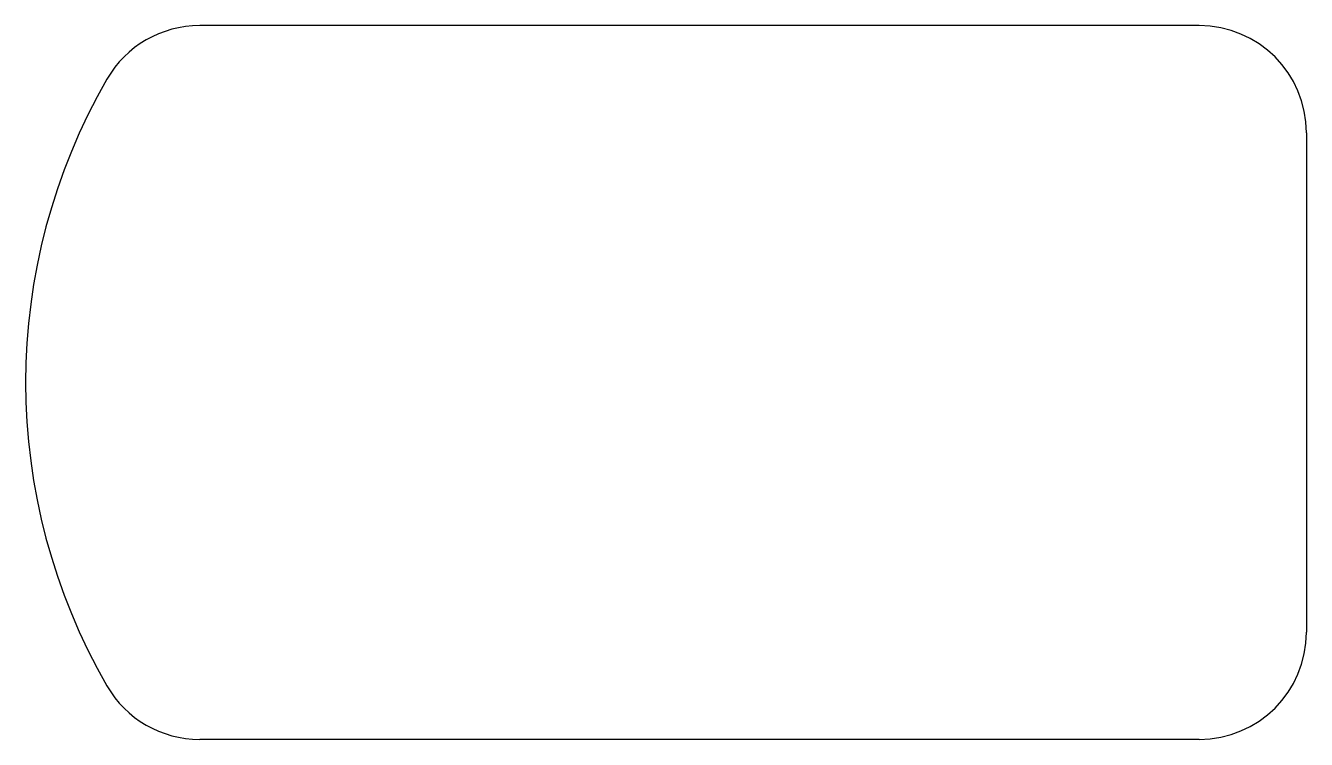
# Model space of a CAD drawing. Header units: millimetres. Extents: x 0 to 71.8, y 0 to 40.
import ezdxf

# ---------------------------------------------------------------- set-up
doc = ezdxf.new("R2010")
doc.units = ezdxf.units.MM

msp = doc.modelspace()

# ---------------------------------------------------------------- linework, layer by layer
at = {"color": 7, "linetype": 'Continuous'}
for p, q in [((65.751, 40), (9.751, 40)), ((71.751, 34), (71.751, 6)), ((65.751, 0), (9.751, 0))]:
    msp.add_line(p, q, dxfattribs=at)
for centre, radius, start, end in [((9.751, 34), 6, 90, 150), ((65.751, 34), 6, 0, 90), ((34, 20), 34, 150, 210), ((65.751, 6), 6, 270, 0), ((9.751, 6), 6, 210, 270)]:
    msp.add_arc(centre, radius, start, end, dxfattribs=at)

doc.saveas('drawing.dxf')
